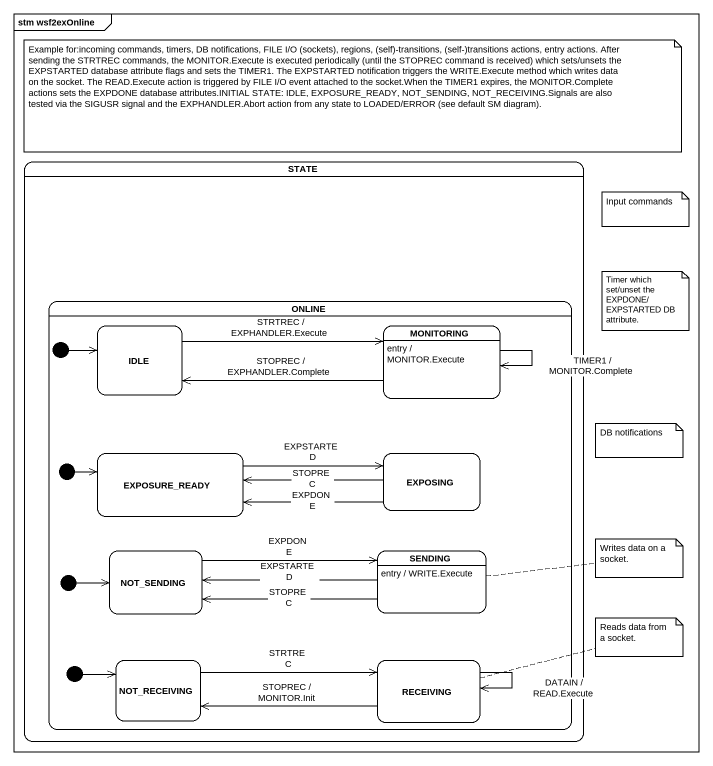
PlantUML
@startuml
mainframe stm wsf2exOnline
hide empty description
state "STATE" as STATE_ {
  state ONLINE {
    state initial1 <<start>>
    state IDLE
    state MONITORING
    MONITORING : entry / MONITOR.Execute
    state initial2 <<start>>
    state EXPOSURE_READY
    state EXPOSING
    state initial3 <<start>>
    state NOT_SENDING
    state SENDING
    SENDING : entry / WRITE.Execute
    state initial4 <<start>>
    state NOT_RECEIVING
    state RECEIVING
  }
}
initial1 -right-> IDLE
IDLE -right-> MONITORING : STRTREC / EXPHANDLER.Execute
MONITORING -left-> IDLE : STOPREC / EXPHANDLER.Complete
MONITORING --> MONITORING : TIMER1 / MONITOR.Complete
initial2 -right-> EXPOSURE_READY
EXPOSURE_READY -right-> EXPOSING : EXPSTARTED
EXPOSING -left-> EXPOSURE_READY : EXPDONE
EXPOSING -left-> EXPOSURE_READY : STOPREC
initial3 -right-> NOT_SENDING
NOT_SENDING -right-> SENDING : EXPDONE
SENDING -left-> NOT_SENDING : STOPREC
SENDING -left-> NOT_SENDING : EXPSTARTED
initial4 -right-> NOT_RECEIVING
NOT_RECEIVING -right-> RECEIVING : STRTREC
RECEIVING -left-> NOT_RECEIVING : STOPREC / MONITOR.Init
RECEIVING --> RECEIVING : DATAIN / READ.Execute
note as N1
  Example for:incoming commands, timers, DB notifications, FILE I/O (sockets), regions, (self)-transitions, (self-)transitions actions, entry actions. After sending the STRTREC commands, the MONITOR.Execute is executed periodically (until the STOPREC command is received) which sets/unsets the EXPSTARTED database attribute flags and sets the TIMER1. The EXPSTARTED notification triggers the WRITE.Execute method which writes data on the socket. The READ.Execute action is triggered by FILE I/O event attached to the socket.When the TIMER1 expires, the MONITOR.Complete actions sets the EXPDONE database attributes.INITIAL STATE: IDLE, EXPOSURE_READY, NOT_SENDING, NOT_RECEIVING.Signals are also tested via the SIGUSR signal and the EXPHANDLER.Abort action from any state to LOADED/ERROR (see default SM diagram).
end note
note as N2
  Input commands
end note
note as N3
  Timer which set/unset the EXPDONE/EXPSTARTED DB attribute.
end note
note as N4
  DB notifications
end note
note right of SENDING : Writes data on a socket.
note right of RECEIVING : Reads data from a socket.
@enduml
